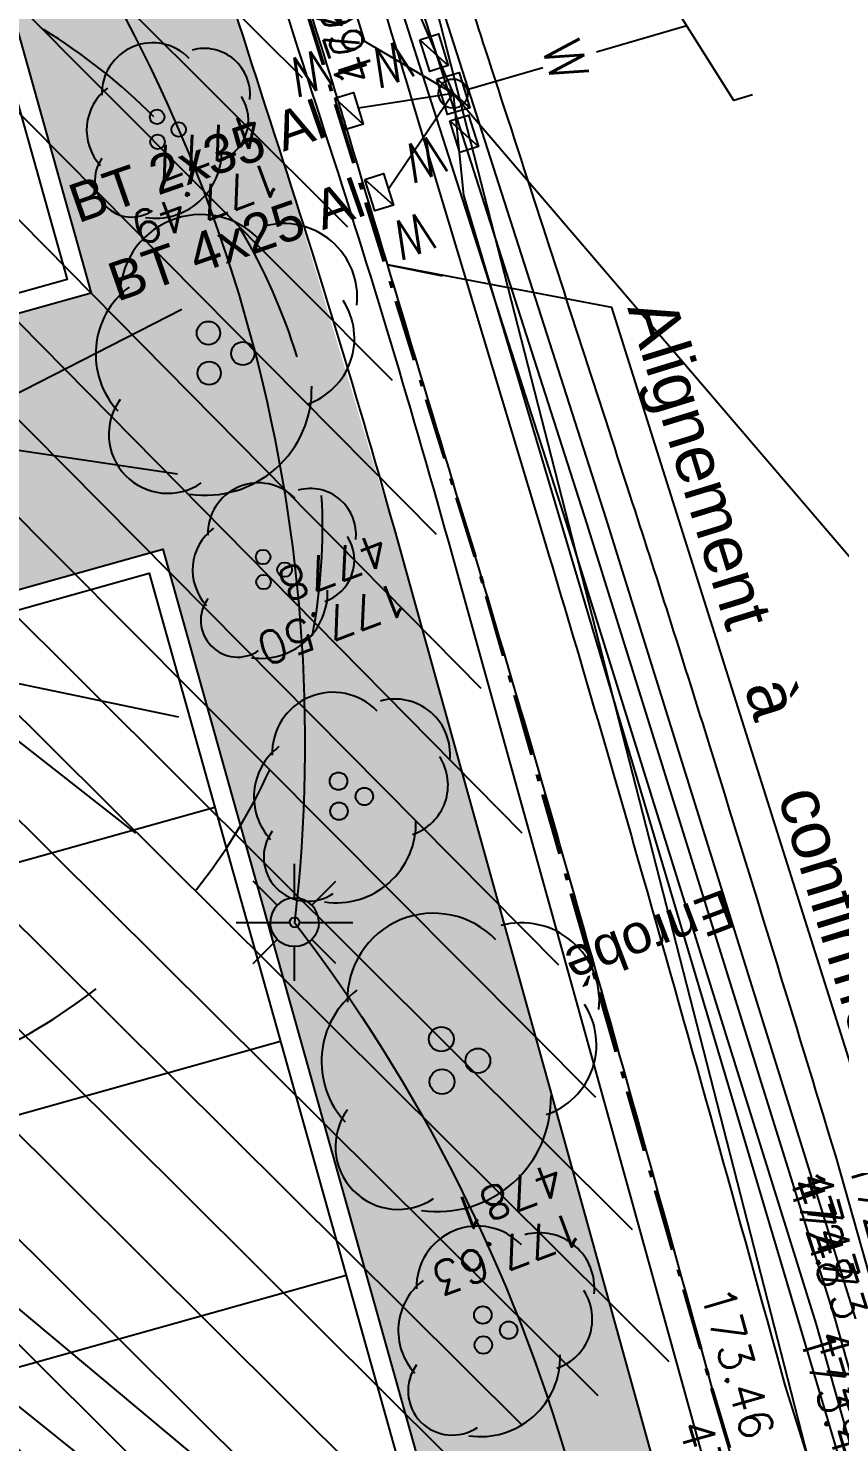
# Model space of a CAD drawing. Header units: centimetres. Extents: x 212517 to 243222, y -357108 to -330212.
# Drawn here: x 236243 to 237077, y -344786 to -343333 of the extents above; entities that cross this region are included whole.
import ezdxf
from ezdxf.enums import TextEntityAlignment as Align
from ezdxf.lldxf.tags import DXFTag

# ---------------------------------------------------------------- set-up
doc = ezdxf.new("R2010")
doc.units = ezdxf.units.CM
doc.linetypes.add('Style de ligne -15', pattern=[2.0832800000000002, 1.25, -0.41656, 0.1388600000000001, -0.2778600000000001])
doc.layers.get('0').update_dxf_attribs({"color": 252})
for name, color, linetype in [('0-EDL-Limite de propriété', 252, 'Continuous'), ('CAB_SSL', 252, 'Continuous'), ('EDF_SSL', 252, 'Texte-Electricite'), ('Fond topo - ALIGNEMENT_TXT', 252, 'Continuous'), ('Fond topo - CLO_MUR', 252, 'Continuous'), ('Fond topo - EDF', 252, 'Continuous'), ('Fond topo - EDF_TXT', 252, 'Continuous'), ('Fond topo - VEG', 252, 'Continuous'), ('Fond topo - VOI_TXT', 252, 'Continuous'), ('Fond topo - Z_500', 252, 'Continuous'), ('prlm-VRD', 2, 'Continuous'), ('SA - arbuste', 252, 'Continuous'), ('SA - bordure', 252, 'Continuous'), ('SA - CAB-réso', 252, 'Continuous'), ('SA - couvre sol', 252, 'Continuous'), ('SA - ECL-réso', 252, 'Eclairage public'), ('SA - EP-réso', 252, 'EP'), ('SA - EU-réso', 252, 'EU'), ('SA - EVMV', 252, 'Continuous'), ('SA - marquage au sol', 252, 'Continuous'), ('TELECOM_SSL', 252, 'Texte-Telecom'), ('UNITAIRE SSL', 252, 'UNITAIRE')]:
    doc.layers.add(name, color=color, linetype=linetype)
for name, color, linetype, plot in [('Fond topo - N', 252, 'Continuous', False), ('Fond topo - NCACHE', 252, 'Continuous', False), ('Fond topo - ZCACHE', 252, 'Continuous', False)]:
    doc.layers.add(name, color=color, linetype=linetype, plot=plot)
doc.layers.add('Fond topo - P', color=252, linetype='Continuous', lineweight=50)
doc.layers.add('Fond topo - VOI', color=252, linetype='Continuous', lineweight=25)
doc.styles.add('2000_ARIAL', font='arial.ttf', dxfattribs={"height": 0.400000006})
doc.styles.add('Lignes', font='arial.ttf', dxfattribs={"height": 0.35})
doc.styles.add('SIMPLEX', font='simplex_.ttf', dxfattribs={"height": 1.25})
doc.styles.add('TP-C_Autocad_Standard', font='simplex_.ttf', dxfattribs={"height": 1})
doc.styles.add('Tronçons', font='arial.ttf', dxfattribs={"height": 0.25})
tags = doc.linetypes.add('Eclairage public', pattern='A,5,-0.25,["ECL",Lignes,S=1,R=0,X=0,Y=-0.18],-1.25', length=6.5).pattern_tags.tags
tags[15:16] = [DXFTag(74, 4), DXFTag(75, 0), DXFTag(340, '0'), DXFTag(46, 0.0), DXFTag(50, 0.0), DXFTag(44, 0.0), DXFTag(45, 0.0)]
tags[4:5] = [DXFTag(74, 4), DXFTag(75, 0), DXFTag(340, '0'), DXFTag(46, 0.0), DXFTag(50, 0.0), DXFTag(44, 0.0), DXFTag(45, 0.0)]
tags = doc.linetypes.add('EP', pattern='A,5,-0.25,["EP",Lignes,S=1,R=0,X=0,Y=-0.18],-1.25', length=6.5).pattern_tags.tags
tags[15:16] = [DXFTag(74, 4), DXFTag(75, 0), DXFTag(340, '0'), DXFTag(46, 0.0), DXFTag(50, 0.0), DXFTag(44, 0.0), DXFTag(45, 0.0)]
tags[4:5] = [DXFTag(74, 4), DXFTag(75, 0), DXFTag(340, '0'), DXFTag(46, 0.0), DXFTag(50, 0.0), DXFTag(44, 0.0), DXFTag(45, 0.0)]
tags = doc.linetypes.add('EU', pattern='A,5,-0.25,["EU",Lignes,S=1,R=0,X=0,Y=-0.18],-1.25', length=6.5).pattern_tags.tags
tags[15:16] = [DXFTag(74, 4), DXFTag(75, 0), DXFTag(340, '0'), DXFTag(46, 0.0), DXFTag(50, 0.0), DXFTag(44, 0.0), DXFTag(45, 0.0)]
tags[4:5] = [DXFTag(74, 4), DXFTag(75, 0), DXFTag(340, '0'), DXFTag(46, 0.0), DXFTag(50, 0.0), DXFTag(44, 0.0), DXFTag(45, 0.0)]
tags = doc.linetypes.add('L16', pattern=[0.37500001490116125, 0.300000011920929, -0.07500000298023224]).pattern_tags.tags
tags[6:7] = [DXFTag(74, 4), DXFTag(75, 0), DXFTag(340, '0'), DXFTag(46, 0.0), DXFTag(50, 0.0), DXFTag(44, 0.0), DXFTag(45, 0.0)]
tags[4:5] = [DXFTag(74, 4), DXFTag(75, 0), DXFTag(340, '0'), DXFTag(46, 0.0), DXFTag(50, 0.0), DXFTag(44, 0.0), DXFTag(45, 0.0)]
tags = doc.linetypes.add('Texte-BT', pattern='A,5,-0.25,["BT",Lignes,S=1,R=0,X=0,Y=-0.18],-1.25', length=6.5).pattern_tags.tags
tags[15:16] = [DXFTag(74, 4), DXFTag(75, 0), DXFTag(340, '0'), DXFTag(46, 0.0), DXFTag(50, 0.0), DXFTag(44, 0.0), DXFTag(45, 0.0)]
tags[4:5] = [DXFTag(74, 4), DXFTag(75, 0), DXFTag(340, '0'), DXFTag(46, 0.0), DXFTag(50, 0.0), DXFTag(44, 0.0), DXFTag(45, 0.0)]
tags = doc.linetypes.add('Texte-Electricite', pattern='A,5,-0.25,["ELEC",Lignes,S=1,R=0,X=0,Y=-0.18],-1.25', length=6.5).pattern_tags.tags
tags[15:16] = [DXFTag(74, 4), DXFTag(75, 0), DXFTag(340, '0'), DXFTag(46, 0.0), DXFTag(50, 0.0), DXFTag(44, 0.0), DXFTag(45, 0.0)]
tags[4:5] = [DXFTag(74, 4), DXFTag(75, 0), DXFTag(340, '0'), DXFTag(46, 0.0), DXFTag(50, 0.0), DXFTag(44, 0.0), DXFTag(45, 0.0)]
tags = doc.linetypes.add('Texte-HT', pattern='A,5,-0.25,["HT",Lignes,S=1,R=0,X=0,Y=-0.18],-1.25', length=6.5).pattern_tags.tags
tags[15:16] = [DXFTag(74, 4), DXFTag(75, 0), DXFTag(340, '0'), DXFTag(46, 0.0), DXFTag(50, 0.0), DXFTag(44, 0.0), DXFTag(45, 0.0)]
tags[4:5] = [DXFTag(74, 4), DXFTag(75, 0), DXFTag(340, '0'), DXFTag(46, 0.0), DXFTag(50, 0.0), DXFTag(44, 0.0), DXFTag(45, 0.0)]
tags = doc.linetypes.add('Texte-Telecom', pattern='A,5,-0.25,["TEL",Lignes,S=1,R=0,X=0,Y=-0.18],-1.25', length=6.5).pattern_tags.tags
tags[15:16] = [DXFTag(74, 4), DXFTag(75, 0), DXFTag(340, '0'), DXFTag(46, 0.0), DXFTag(50, 0.0), DXFTag(44, 0.0), DXFTag(45, 0.0)]
tags[4:5] = [DXFTag(74, 4), DXFTag(75, 0), DXFTag(340, '0'), DXFTag(46, 0.0), DXFTag(50, 0.0), DXFTag(44, 0.0), DXFTag(45, 0.0)]
tags = doc.linetypes.add('UNITAIRE', pattern='A,0.25,-0.2000000029802322,0,-0.2000000029802322,0.25,-0.300000011920929,["UNI",TP-C_Autocad_Standard,S=0.1500000059604645,R=0,X=-0.1,Y=-0.05],-0.449999988079071', length=1.650000095367432).pattern_tags.tags
tags[23:24] = [DXFTag(74, 4), DXFTag(75, 0), DXFTag(340, '0'), DXFTag(46, 0.0), DXFTag(50, 0.0), DXFTag(44, 0.0), DXFTag(45, 0.0)]
tags[12:13] = [DXFTag(74, 4), DXFTag(75, 0), DXFTag(340, '0'), DXFTag(46, 0.0), DXFTag(50, 0.0), DXFTag(44, 0.0), DXFTag(45, 0.0)]
tags[10:11] = [DXFTag(74, 4), DXFTag(75, 0), DXFTag(340, '0'), DXFTag(46, 0.0), DXFTag(50, 0.0), DXFTag(44, 0.0), DXFTag(45, 0.0)]
tags[8:9] = [DXFTag(74, 4), DXFTag(75, 0), DXFTag(340, '0'), DXFTag(46, 0.0), DXFTag(50, 0.0), DXFTag(44, 0.0), DXFTag(45, 0.0)]
tags[6:7] = [DXFTag(74, 4), DXFTag(75, 0), DXFTag(340, '0'), DXFTag(46, 0.0), DXFTag(50, 0.0), DXFTag(44, 0.0), DXFTag(45, 0.0)]
tags[4:5] = [DXFTag(74, 4), DXFTag(75, 0), DXFTag(340, '0'), DXFTag(46, 0.0), DXFTag(50, 0.0), DXFTag(44, 0.0), DXFTag(45, 0.0)]

# ---------------------------------------------------------------- blocks, each defined once
blk = doc.blocks.new('Groupe-93-1')
at = {"linetype": 'Style de ligne -15', "lineweight": 50, "ltscale": 50.8, "flags": 128}
blk.add_lwpolyline([(4010.377704961063, -47960.29143869193), (3755.414382130862, -44721.11884032996), (3755.414382130862, -44721.11884032996), (3756.773282105685, -44329.8018404177), (3880.931782061816, -43949.69744035514), (4137.430382163288, -43638.17594043525), (4471.636282140971, -43429.8099404505), (5106.567282135249, -43185.50304033072), (8279.371082122088, -41974.78904029639), (10046.22478211618, -41302.20724031241), (11818.78798213697, -40629.65554029257), (12515.6316242764, -40375.71221544059), (12470.15578206277, -38996.33853999885), (12380.37218211389, -38397.83494045051), (12782.36019976831, -38155.13044368537), (12782.36019976831, -38155.13044368537), (13203.15428753591, -37842.1723362139), (13013.29358206487, -37595.42764035972), (14081.43508215642, -36782.12464029105), (14501.13751466966, -36460.24630443366), (14495.16808214879, -36452.5175403765), (14834.32158213353, -36191.17934028419), (14839.99478233552, -36198.52456561835), (16130.40128212667, -35209.80024024756), (16136.50761571622, -35217.71937476905), (16472.44228208757, -34959.21094037803), (16671.78109403348, -34801.06746370108), (17355.87005024648, -34273.57605973991), (18231.377594311, -34360.18562337668), (19438.43093314862, -35798.34990131171), (19890.16948211885, -36316.51764032157), (20056.14294272161, -36374.42675067695), (20713.36528325772, -37417.69704200538), (20981.1790333817, -37823.86228057654), (21144.10848065114, -38091.41473781379), (21380.93455877995, -38501.10641652854), (21515.93978133893, -38776.86723872931), (21676.35969768262, -39172.45101110252), (21888.30210343099, -39776.94537421973), (22130.35028215146, -40561.43324023993), (22375.4996798346, -41423.39243203909), (22608.21988213754, -42207.67824041159)], dxfattribs=at)
blk = doc.blocks.new('Candélabre', base_point=(-13.42592592600001, -9.391534390999993))
for points in [[(-13.67592592600001, -9.391534390999993, -1), (-13.17592592600001, -9.391534390999993), (-13.37592592600001, -9.391534390999993, 1), (-13.475925926, -9.391534390999993)], [(-13.67592592600001, -9.391534390999993, -1), (-13.17592592600001, -9.391534390999993), (-13.37592592600001, -9.391534390999993, 1), (-13.475925926, -9.391534390999993)], [(-13.67592592600001, -9.391534390999993), (-13.475925926, -9.391534390999993, 1), (-13.37592592600001, -9.391534390999993), (-13.17592592600001, -9.391534390999993, -1)], [(-13.67592592600001, -9.391534390999993), (-13.475925926, -9.391534390999993, 1), (-13.37592592600001, -9.391534390999993), (-13.17592592600001, -9.391534390999993, -1)]]:
    blk.add_hatch(color=250).paths.add_polyline_path(points)
at = {"linetype": 'Continuous', "flags": 128}
for points in [[(-13.42592592600001, -9.141534390999993), (-13.42592592600001, -8.791534391999988)], [(-13.60270262100001, -9.214757695999992), (-13.850189994, -8.967270322999994)], [(-13.24914923200001, -9.214757696999996), (-13.001661857, -8.96727032199999)], [(-14.02592592600001, -9.391534390999993), (-13.67592592600001, -9.391534390999993)], [(-13.17592592600001, -9.391534390999993), (-12.825925927, -9.391534390999993)], [(-13.85018999600001, -9.815798461), (-13.60270262200001, -9.568311086999998)], [(-13.00166185800001, -9.815798458999993), (-13.249149231, -9.568311085999994)], [(-13.42592592600001, -9.991534390999988), (-13.42592592600001, -9.641534390999993)]]:
    blk.add_lwpolyline(points, dxfattribs=at)
for points in [[(-13.67592592600001, -9.391534390999993), (-13.475925926, -9.391534390999993, -1), (-13.37592592600001, -9.391534390999993), (-13.17592592600001, -9.391534390999993, 1)], [(-13.67592592600001, -9.391534390999993), (-13.475925926, -9.391534390999993, 1), (-13.37592592600001, -9.391534390999993), (-13.17592592600001, -9.391534390999993, -1)]]:
    blk.add_lwpolyline(points, format="xyb", close=True, dxfattribs=at)
blk = doc.blocks.new('EDF10')
at = {"ltscale": 2, "flags": 128}
blk.add_lwpolyline([(-0.5, -0.5), (-0.5, 0.5), (0.5, 0.5), (0.5, -0.5)], close=True, dxfattribs=at)
blk.add_lwpolyline([(-0.5, -0.5), (0.5, 0.5)], dxfattribs=at)
blk = doc.blocks.new('EDF01')
at = {"ltscale": 2}
for p, q in [((0, 1.535431), (0, 2.5)), ((0, 0.15), (0, 0.9586370000000001))]:
    blk.add_line(p, q, dxfattribs=at)
at = {"ltscale": 2, "flags": 128}
blk.add_lwpolyline([(0.875, 2.95), (0.875, 2.75), (-0.875, 2.25), (-0.875, 2.05)], dxfattribs=at)
at = {"ltscale": 2}
blk.add_circle((0, 0), 0.15, dxfattribs=at)
at = {"style": 'SIMPLEX'}
blk.add_text('W', height=0.4, dxfattribs=at).set_placement((-0.006412, 1.205075), align=Align.MIDDLE_CENTER)
blk = doc.blocks.new('EDF99')
at = {"style": 'SIMPLEX'}
blk.add_text('W', height=0.4, dxfattribs=at).set_placement((0, 0), align=Align.MIDDLE_CENTER)
blk = doc.blocks.new('PTOPO')
at = {"layer": 'Fond topo - NCACHE', "style": 'SIMPLEX'}
blk.add_attdef('MAT', text='', height=0.34, dxfattribs=at).set_placement((0.09999999986030161, -0.09999999962747097), align=Align.TOP_LEFT)
at = {"layer": 'Fond topo - ZCACHE', "style": 'SIMPLEX'}
blk.add_attdef('ALT', (0.09999999986030161, 0.09999999962747097), '', height=0.34, dxfattribs=at)
blk = doc.blocks.new('VEG12')
at = {"ltscale": 2}
for p, q in [((0.01815258799999997, 0.057406781), (0.100441039, 0.47293725)), ((0.05749608, 0.253444298), (0.145517598, 0.414706841)), ((0.037902722, 0.15845596), (-0.06593155700000003, 0.344147082)), ((-0.158788295, 0.086017079), (-0.245985314, 0.284587218)), ((0.04981112299999996, 0.033821695), (0.391570728, 0.285894318)), ((0.143890955, 0.107467204), (0.230033352, 0.253971609)), ((0.2917471699999999, 0.208620217), (0.392372872, 0.233301274)), ((-0.05229389700000003, 0.02983962500000001), (-0.383643778, 0.204631851)), ((-0.25001839, 0.135126714), (-0.3755999820000001, 0.091127132)), ((0.122915307, -0.02992704099999999), (0.317230371, 0.05540147100000001)), ((0.057557527, -0.01766878999999999), (0.411943876, -0.08413611500000001)), ((-0.05265807700000003, -0.029192154), (-0.412380265, -0.256628677)), ((-0.09359106700000003, -0.049762263), (-0.2956446150000001, -0.04653133200000001)), ((0.184132294, -0.04763066399999999), (0.323120213, -0.192805613)), ((0.01825986499999999, -0.057372749), (0.107637982, -0.4128258760000001)), ((0.02259491799999996, -0.07955337300000001), (0.001649748999999978, -0.36183712)), ((-0.151821475, -0.09483882200000002), (-0.2999525240000001, -0.315936062)), ((0.05371548199999998, -0.188497704), (0.197263789, -0.356749422))]:
    blk.add_line(p, q, dxfattribs=at)
for start, end in [(90, 103.8461539085843), (62.30769199853572, 76.15384597947835), (117.6923078993823, 131.5384619204946), (34.61538499867542, 48.46153799321151), (145.3846149358338, 159.2307690506909), (6.923076979206323, 20.76923090842763), (173.0769230068974, 186.9230769931026), (339.2307689837768, 353.0769230207937), (200.7692310571047, 214.6153850641662), (311.5384620067885, 325.3846150013246), (228.4615380795054, 242.3076921006177), (283.8461540205217, 297.6923080014643), (256.1538460914157, 270)]:
    blk.add_arc((0, 0), 0.496982058, start, end, dxfattribs=at)
blk = doc.blocks.new('A$C1F970F0F')
at = {"layer": 'SA - couvre sol'}
h = blk.add_hatch(dxfattribs=at)
h.set_pattern_fill('PELOUSE6', color=256, scale=20.0000003, angle=-10.72360141139323, style=0, pattern_type=2)
h.set_pattern_definition([(349.2763985886067, (-277130161.1279894, -473864756.7787022), (22.32856350872324, 117.9043497231417), [37.5000005625, -202.5000030375]), (79.27639858860677, (-277130147.3110734, -473864759.3953308), (-235.8086994462835, 44.65712701744649), [15.000000225, -105.000001575]), (79.27639858860677, (-277130138.0997961, -473864761.1397498), (-235.8086994462835, 44.65712701744649), [15.000000225, -105.000001575]), (79.27639858860677, (-277130142.7054347, -473864760.2675403), (-235.8086994462835, 44.65712701744649), [18.75000028125, -101.25000151875]), (112.9664661186067, (-277130151.916716, -473864758.5231205), (-191.1515722884832, 280.4658259369293), [12.00000018, -420.7461593111922]), (45.58633105860677, (-277130133.4941673, -473864762.0119574), (22.32856353476547, 117.9043498154048), [12.00000018, -420.7461593111923]), (45.58633105860677, (-277130124.2828801, -473864763.7563783), (22.32856353476547, 117.9043498154048), [26.00000039, -406.6661590999923]), (112.9664661186067, (-277130161.1279894, -473864756.7787022), (-191.1515722884832, 280.4658259369293), [26.00000039, -406.6661590999922]), (349.2763985886067, (-277130073.3609553, -473864750.4999832), (22.32856350872324, 117.9043497231417), [44.42455106636825, -195.5754525336318]), (349.2763985886067, (-277130085.1249766, -473864728.4255323), (22.32856350872324, 117.9043497231417), [82.81008944215131, -56.09585564143782, 43.07431864611476, -58.01973967029608]), (349.2763985886067, (-277130096.7337571, -473864706.3804808), (22.32856350872324, 117.9043497231417), [119.4799495921992, -46.28746189431191, 29.47870124218051, -44.75389087130835]), (349.2763985886067, (-277130108.4191755, -473864684.3209158), (22.32856350872324, 117.9043497231417), [100.4611429069171, -139.5388606930829]), (349.2763985886067, (-277130104.5097786, -473864665.2146754), (22.32856350872324, 117.9043497231417), [65.56973938354608, -174.4302642164539])])
edge = h.paths.add_edge_path()
edge.add_line((7646.833733000393, 9004.239187634612), (7477.034909394343, 8929.894142197196))
edge.add_arc((7434.696929002223, 9026.329550800418), 105.3199535518038, 248.6552803840878, 293.7028870098457, ccw=False)
edge.add_line((7396.362750401272, 8928.233764092513), (7340.429076437112, 8871.198932294612))
edge.add_arc((7468.942843810095, 8745.1663500336), 180.0000005438222, 135.5584717013493, 219.3767829141741)
edge.add_arc((4686.176288028108, 6461.26392506193), 3419.999998216231, 12.585048785930383, 39.37678309475541, ccw=False)
edge.add_line((8024.006178657112, 7206.442835890936), (8219.509561664872, 7248.890723525209))
edge.add_arc((8223.753109693258, 7229.346100284074), 19.99999993767855, 12.249983647925774, 102.24998416524511, ccw=False)
edge.add_arc((4686.176201344639, 6461.263923183918), 3640.000084590873, -4.615344787991717, 12.24998357604062, ccw=False)
edge.add_arc((8294.437943437548, 6169.977445866316), 20.00000014751522, -94.6153446132571, -4.615344959063975, ccw=False)
edge.add_line((8292.82862597217, 6150.04229846682), (8093.418862683157, 6166.140179817832))
edge.add_arc((4686.175363890326, 6461.264035144361), 3420.000928369583, -9.235443775684189, -4.9504103777057935, ccw=False)
edge.add_line((8061.843408481891, 5912.381895936595), (8521.34448288443, 5951.967918737956))
edge.add_line((8521.34448288443, 5951.967918737956), (8610.609832601514, 4915.805915142612))
edge.add_line((8610.609832601513, 4915.805915142613), (8112.455023229381, 4872.889881516216))
edge.add_line((8112.455023229382, 4872.889881516216), (8135.919816270769, 4600.518498862564))
edge.add_line((8135.919816270769, 4600.518498862564), (8634.074625419682, 4643.434532436447))
edge.add_line((8634.074625419682, 4643.434532436448), (8744.797991940773, 3358.19512460702))
edge.add_line((8744.797991940773, 3358.195124607019), (8246.754370085053, 3315.288669890853))
edge.add_line((8246.754370085053, 3315.288669890853), (8265.505759157297, 3110.932708469081))
edge.add_line((8265.505759157297, 3110.932708469081), (8762.178919040502, 3156.443199355649))
edge.add_line((8762.178919040503, 3156.443199355648), (8787.07957847176, 2867.404761880945))
edge.add_line((8787.07957847176, 2867.404761880946), (8288.924769134286, 2824.48872843756))
edge.add_line((8288.924769134286, 2824.48872843756), (8303.969088563064, 2649.859355084878))
edge.add_line((8303.969088563066, 2649.859355084878), (8345.097518516532, 2658.459544537745))
edge.add_line((8345.097518516532, 2658.459544537744), (8336.330575091022, 2700.556345111646))
edge.add_line((8336.330575091022, 2700.556345111646), (9020.027266334513, 2842.897281088713))
edge.add_line((9020.027266334513, 2842.897281088713), (8947.20038422563, 3719.594510961972))
edge.add_line((8947.20038422563, 3719.594510961972), (8931.509215578299, 3908.486354448317))
edge.add_line((8931.509215578299, 3908.486354448317), (8875.194980365228, 4578.069331261042))
edge.add_line((8875.194980365228, 4578.069331261042), (8827.905410799856, 5026.715447751275))
edge.add_line((8827.905410799856, 5026.715447751276), (8772.223263227552, 5502.243613790299))
edge.add_arc((1776.092496253554, 4752.857531580154), 7036.151306560315, 6.113889428418106, 17.84258743998169)
edge.add_line((8473.81835812193, 6908.75490576587), (8366.257456928231, 7197.474337847268))
edge.add_line((8366.257456928231, 7197.474337847267), (7657.937547416321, 8986.453584762252))
edge.add_line((7657.937547416321, 8986.453584762254), (7654.260125354509, 8985.031741399463))
edge.add_line((7654.260125354508, 8985.031741399462), (7646.833733000392, 9004.23918763461))
at = {"layer": 'SA - EVMV'}
h = blk.add_hatch(dxfattribs=at)
h.set_pattern_fill('_USER', color=256, scale=74.99999999999999, angle=-55.72360141139323, style=0, pattern_type=0)
h.set_pattern_definition([(304.2763985886068, (-277130161.1279894, -473864756.7787022), (61.97477650275113, 42.238928459823), [])])
h.paths.add_polyline_path([(6137.262643169798, 3161.503242351281), (5258.989506963931, 4651.014984356799), (5823.535050065982, 5411.828376675677), (6009.896409179055, 5810.580329425578), (6042.353956317322, 6037.937811191567), (5791.842057863324, 7412.226220178691), (5768.869517604411, 9187.383885517163), (6965.043931057882, 9781.279833201925), (7125.730307530321, 8202.475428701919), (7356.548247893039, 6578.483473019976), (7421.051285208732, 6215.102708379585), (8728.798868082513, 6201.995811803044), (8825.59209412568, 5455.189202343771), (8884.907463838514, 4910.231636065007), (8937.364138919358, 4349.844162727043), (8990.109761245629, 3720.436779551583), (8238.933497559277, 3575.005023445903)])
at = {"layer": 'CAB_SSL', "elevation": 9.999999999999998e-08, "flags": 128}
blk.add_lwpolyline([(6357.382244577097, 13665.38073194157), (7167.913824917828, 10363.14942354549), (8524.013620640386, 7263.625340563319), (9014.566115532376, 5048.241415424802), (9331.65736662798, 4494.516644608388), (9609.924565656824, 1526.374867392593)], dxfattribs=at)
at = {"layer": 'EDF_SSL', "linetype": 'Texte-HT', "elevation": 9.999999999999998e-08, "flags": 128}
blk.add_lwpolyline([(9663.265462876898, 9680.496682181505), (9620.519159389873, 8443.157792608887, -7.573681211284917e-05), (9877.484555449415, 6199.982831968037), (10005.40681764642, 5716.623861009908), (10092.45911297986, 4919.522920043871), (10055.24484102354, 4723.01567345291), (10141.87494811196, 3929.919201817302), (9667.024670573766, 2965.745920008435), (9784.14047700291, 1716.235944287545)], format="xyb", dxfattribs=at)
at = {"layer": 'EDF_SSL', "linetype": 'Texte-BT', "elevation": 9.999999999999998e-08, "flags": 128}
for points in [[(9014.391443388984, 5048.116820056749), (8915.893897725327, 5051.457735837525)], [(9014.566115532376, 5048.241415424802), (8930.792790675452, 4963.782187226226)], [(9014.391443388984, 5048.116820056749), (9005.52930493066, 4943.498477160084), (9334.096403624797, 1722.102093584819)]]:
    blk.add_lwpolyline(points, dxfattribs=at)
at = {"layer": 'Fond topo - ALIGNEMENT_TXT', "ltscale": 2, "flags": 128}
for points in [[(9233.291899513777, 3965.073024552474), (9133.855847702715, 4801.748985422052), (8915.513912778617, 4887.525861941876)], [(8915.513912778617, 4887.525861941876), (8968.733403258735, 4865.942942851856)]]:
    blk.add_lwpolyline(points, dxfattribs=at)
at = {"layer": 'Fond topo - CLO_MUR', "ltscale": 2, "flags": 128}
for points in [[(7704.479360740801, 9004.725410312763), (7890.729045339652, 8530.312057839654), (8115.455379568418, 7961.560565646816), (8412.913018683557, 7215.462729028824), (8521.066426186046, 6925.152866816355, -0.05126087498175574), (8821.93887091529, 5507.568869198057, 0.004928567174635756), (8877.50638213524, 5033.019703958378, -0.01070257213543329), (8925.020301420172, 4582.245141237843), (8981.335464558413, 3912.651155894359), (9069.429617869233, 2852.165001627135)], [(7657.937547416321, 8986.453584762254), (7844.207263381278, 8511.989208482148), (8068.98201355978, 7943.115181745586), (8366.257456928231, 7197.474337847267), (8473.81835812193, 6908.75490576587, -0.05122082305910179), (8772.22326322755, 5502.243613790299, 0.004928567095368873), (8827.905410799856, 5026.715447751276, -0.01070257210499887), (8875.194977716645, 4578.06936294775), (8931.509215578299, 3908.486354448317), (9020.027266334513, 2842.897281088713)], [(9099.503661256442, 2857.806794675994), (9029.768841556068, 3674.135096516212, 0.002425562910648584), (8983.710465702206, 4214.184040082197, 0.003712242064006256), (8949.286593993262, 4566.656524031377, 6.456692749373129e-05), (8899.637225229711, 5038.181076498351, 0.001219712953851071), (8896.944855445985, 5063.135108859778, 0.006587350988445454), (8857.436212019315, 5382.482512331833, 0.004535956055060247), (8789.759041915275, 5844.853771577722, 0.008373546982798897), (8730.729712814556, 6186.365016694012, 0.01144280291853754), (8677.662638081798, 6434.381476339512, 0.007519788581091132), (8640.322305674863, 6581.408118145886, 0.008745650595407196), (8604.120482952056, 6706.717681165753, 0.009313419861410795), (8596.326318414738, 6730.447047271801, 0.0004915250826251473), (8439.867992029833, 7177.050549144014, 0.01093553292572849), (8329.567755130352, 7470.247039018259, 0.007040721940409205), (8142.006759480114, 7919.151573156228)]]:
    blk.add_lwpolyline(points, format="xyb", dxfattribs=at)
at = {"layer": 'Fond topo - CLO_MUR', "linetype": 'L16', "ltscale": 2, "flags": 128}
blk.add_lwpolyline([(9313.824647497626, 2054.764866547332), (9165.820604393468, 3737.362047943871), (9067.464174520137, 4587.469773292867), (8998.882784879805, 5142.441262691174), (8784.606666707554, 6440.824513185565), (8713.866770131823, 6732.970779891681), (8582.138203759956, 7126.517906745582)], dxfattribs=at)
at = {"layer": 'Fond topo - CLO_MUR', "ltscale": 2, "flags": 128}
for points in [[(8601.103958370422, 7132.866146903573), (8733.103864304598, 6738.508376501571), (8804.219186214588, 6444.811653562439), (9018.615865929203, 5145.697872519155), (9087.331641534867, 4589.768415002626), (9185.71962314218, 3739.387983717394), (9333.747721096257, 2056.517333270424), (9373.804383247696, 1726.926650755636)], [(9293.901573939202, 2053.012399911413), (9145.92158562188, 3735.336112174682), (9047.596707488077, 4585.171131491604), (8979.14970376109, 5139.184652497169), (8764.994147217849, 6436.837372900195), (8694.629676073428, 6727.43318326013), (8563.172449189697, 7120.169666674764)]]:
    blk.add_lwpolyline(points, dxfattribs=at)
at = {"layer": 'Fond topo - VOI', "ltscale": 2, "flags": 128}
blk.add_lwpolyline([(7448.450433764484, 9217.432711513125), (7539.169354248895, 9254.021201034155, -0.411890888850125), (7824.22231697097, 9137.887069298855), (8287.770111103759, 7988.350156011345), (8696.41221682632, 6949.435703785932, -0.009319693279761941), (8789.439244110767, 6627.154401508205, -0.01707772057230449), (8830.86356864756, 6448.808012521618, -0.000554527928286707), (8873.68187850096, 6229.667676407851, -0.0005180132443277144), (8919.015206144883, 5994.98200582825, -0.00859422759592498), (8952.762000990348, 5801.39796927215, -0.004910682200987315), (9002.649081868538, 5461.150324703362, -0.001414814898365252), (9039.816559474872, 5201.623733881948, -0.003197382407561027), (9055.202987608423, 5086.637645854155, -5.007487638658802e-05), (9076.914827375647, 4915.954698811935, -2.710702401842055e-05), (9116.97421439334, 4600.645434950908, -0.003004064802647913), (9148.450255532847, 4340.281352213291, -0.001786606044778537), (9197.178037105623, 3902.011113522749), (9362.085816023537, 2037.254320594023), (9378.303941611852, 1858.888859066608)], format="xyb", dxfattribs=at)
at = {"layer": 'SA - arbuste'}
for centre in [(8711.063780682673, 5081.205054345108), (8730.356757639784, 5064.230562396637), (8706.720520750074, 5055.845284453099), (8733.868676858674, 4616.397406823975), (8753.161653815785, 4599.422914875504), (8729.525416926075, 4591.037636931967)]:
    blk.add_circle(centre, 7.5, dxfattribs=at)
at = {"layer": 'SA - arbuste', "ltscale": 1.600000023841858}
for centre in [(8721.50118878706, 4853.005515611428), (8714.551972822945, 4812.429883854714), (8752.369951880588, 4825.846328444169)]:
    blk.add_circle(centre, 12, dxfattribs=at)
at = {"layer": 'SA - arbuste', "ltscale": 1.200000047683716}
for centre in [(8767.11643617761, 4375.52455424352), (8790.268008490651, 4355.155163893118), (8761.904524234506, 4345.09283039661), (8810.736064404398, 3808.737481723087), (8833.887636717438, 3788.368091372687), (8805.524152461292, 3778.305757876177)]:
    blk.add_circle(centre, 9, dxfattribs=at)
at = {"layer": 'SA - arbuste', "ltscale": 1.700000047683716}
for centre in [(8821.57341615377, 4095.257836661106), (8854.371476905502, 4066.401200438806), (8814.18987424159, 4052.146227916111)]:
    blk.add_circle(centre, 12.75, dxfattribs=at)
at = {"layer": 'SA - arbuste', "ltscale": 0.800000011920929}
for centre, radius, start, end in [((8710.923908775112, 5105.699462277049), 52.09335999999999, 32.9049446683259, 171.1222226947237), ((8762.931445511496, 5094.984912846876), 47.1596, 342.9842592756738, 94.63470461757107), ((8690.427617746305, 5071.391610706703), 53.97568, 116.3248625983236, 211.8320556568809), ((8758.764965143931, 5068.731125449114), 44.59584, 277.883133562608, 22.28760147896251), ((8673.323510188327, 5022.158642145443), 37.90984, 133.2696683756754, 293.7521367712873), ((8702.362517847172, 5046.39513503901), 68.40896, 251.0377366265051, 350.7437823991756), ((8721.277393751045, 4892.196568337403), 83.34937599999999, 32.90494467775616, 171.1222224813845), ((8804.489452490303, 4875.053289218589), 75.45535999999998, 342.9842594908044, 94.63470465565169), ((8688.483328061422, 4837.304005795179), 86.361088, 116.3248625443805, 211.8320554885289), ((8797.82308391717, 4833.047229436207), 71.35334399999999, 277.8831336048598, 22.28760158997392), ((8661.116755987094, 4758.531256169501), 60.65574399999999, 133.2696687605748, 293.7521366862964), ((8707.579168210192, 4797.309644710302), 109.454336, 251.0377365793105, 350.7437826127198), ((8733.728804973991, 4640.891814751584), 52.09335999999999, 32.9049446683259, 171.1222224813845), ((8785.736341687498, 4630.177265325743), 47.1596, 342.9842597590838, 94.63470455183064), ((8713.232513922307, 4606.583963185572), 53.97568, 116.324862448247, 211.8320555073776), ((8781.569861319933, 4603.923477927981), 44.59584, 277.8831336434853, 22.28760147896251), ((8696.128406364329, 4557.35099462431), 37.90984, 133.2696686351559, 293.7521367712873), ((8725.167414023173, 4581.587487517877), 68.40896, 251.0377365793105, 350.7437825594993), ((8766.948589903372, 4404.917843740081), 62.512032, 32.90494473524294, 171.1222224813845), ((8829.357633954869, 4392.060384354136), 56.59152, 342.9842594908044, 94.63470461757107), ((8742.353040644819, 4363.748421879168), 64.770816, 116.3248626312973, 211.8320555822061), ((8824.357857543737, 4360.555839584896), 53.515008, 277.8831336295787, 22.28760173052062), ((8721.828111577464, 4304.66885956732), 45.49180799999999, 133.2696685009257, 293.7521366536828), ((8756.674920763504, 4333.752651040467), 82.09075199999998, 251.0377365388965, 350.7437826127198), ((8821.33563383147, 4136.898330188887), 88.55871199999999, 32.9049445848495, 171.12222258795), ((8909.748446248386, 4118.683596135775), 80.17132, 342.9842595967367, 94.6347045380835), ((8786.491939038411, 4078.574982499214), 91.75865599999999, 116.3248625140686, 211.8320555914769), ((8902.66542964758, 4074.052157573981), 75.81292799999999, 277.8831336929231, 22.28760158997392), ((8757.414956209395, 3994.878935998242), 64.446728, 133.2696685099055, 293.7521367830749), ((8806.781269198864, 4036.080973780913), 116.295232, 251.0377366197247, 350.7437826660631), ((8810.56821813016, 3838.13077121965), 62.512032, 32.9049446683259, 171.1222224813845), ((8872.977262181656, 3825.273311833704), 56.59152, 342.9842594908044, 94.63470461757107), ((8785.972668871607, 3796.961349358736), 64.770816, 116.3248626312973, 211.8320554398716), ((8867.977485770523, 3793.768767064464), 53.515008, 277.8831336295787, 22.28760173052062), ((8765.44773980425, 3737.881787046887), 45.49180799999999, 133.2696685009257, 293.7521366536828), ((8800.294548972961, 3766.965578428529), 82.09075199999998, 251.0377365658391, 350.7437826127198)]:
    blk.add_arc(centre, radius, start, end, dxfattribs=at)
at = {"layer": 'SA - bordure', "elevation": 9.999999999999998e-08, "flags": 128}
for points in [[(7377.912303133283, 8937.40151477274), (7326.935044620447, 8885.998822022075, 0.3845585408183712), (7314.344701010286, 8618.282882064921, -0.1189188540116698), (8008.762250838065, 7182.667072578358), (8223.753109561545, 7229.346100214229, -0.07372200130540935), (8294.437943580353, 6169.977445744485), (8075.151323516688, 6187.679939009729, -0.02205204452703436), (8037.882685746923, 5890.243598312279), (8503.13493187769, 5930.325084689469), (8588.966998930831, 4934.01546626738), (8090.812189541371, 4891.099432549477), (8117.710265218964, 4578.875665201762), (8615.865074373425, 4621.791698679806), (8723.15515827564, 3376.404675635948), (8225.000348897962, 3333.488642105389), (8247.416687791472, 3089.191408542678), (8743.978728049058, 3134.691717514314), (8765.436744783749, 2885.614312914206), (8267.281935446275, 2842.698279470821), (8284.250231979246, 2645.736029715545)], [(7392.113082992906, 8923.318267660961), (7341.13582448007, 8871.915574910294, 0.3845585402556451), (7329.804515241603, 8630.971228842569, -0.1174364388792178), (8024.006177272055, 7206.44283558451), (8219.509561664872, 7248.890723525209, -0.414213566390127), (8243.29773292261, 7233.589648125115, -0.07372200136814289), (8314.373090861136, 6168.368128277893, -0.4142135693190591), (8292.82862597217, 6150.04229846682), (8093.418862683158, 6166.140179817832, -0.01869916432319161), (8061.843408481891, 5912.381895936595), (8521.34448288443, 5951.967918737956), (8610.609832601513, 4915.805915142613), (8112.455023229382, 4872.889881516216), (8135.919816270769, 4600.518498862564), (8634.074625419682, 4643.434532436448), (8744.797991940773, 3358.195124607019), (8246.754370085053, 3315.288669890853), (8265.505759157297, 3110.932708469081), (8762.178919040503, 3156.443199355648), (8787.07957847176, 2867.404761880946), (8288.924769134286, 2824.48872843756), (8304.176424340489, 2647.452670983562)]]:
    blk.add_lwpolyline(points, format="xyb", dxfattribs=at)
at = {"layer": 'SA - CAB-réso', "elevation": 9.999999999999998e-08, "flags": 128}
blk.add_lwpolyline([(9014.566115532376, 5048.241415424802), (8935.120619844252, 5117.710327440671, 0.09087497859259484), (7884.217388677309, 8639.080483669284), (7390.957962306487, 8489.118687360493), (6744.657857395806, 8309.685335149781), (5510.16022878775, 8004.412141119001, -0.2977231239250334), (5322.276951186663, 8053.934497477404), (4664.375473358868, 8848.007762671477), (4607.934646767239, 8916.130654775085, -0.05564552141704502), (4601.847878495041, 8925.4066386004, -0.366069999527649), (4649.300719062125, 9125.990703585443, -0.04315299786015206), (4656.642997819594, 9130.496374459515), (5002.349724613518, 9303.567502575448)], format="xyb", dxfattribs=at)
at = {"layer": 'SA - ECL-réso', "ltscale": 0.75, "elevation": 9.999999999999998e-08, "flags": 128}
blk.add_lwpolyline([(6079.62296544096, 7441.030052417758, -0.3688612105616934), (6913.385655810405, 8301.411355391892, -0.2546205328853831), (7642.34312649104, 8261.403504809092, -0.3073365536668565), (7868.785195376819, 7813.239566180241), (7870.647024769974, 7808.418928214736, -0.2495718796976199), (8349.543965804514, 6710.082718887611), (8349.52215911393, 6706.768986087925, -0.2136977009206384), (8597.694043863183, 5436.308932903066, -0.1946918286475566), (8695.712197281699, 4241.317790546431, -0.1897251175918905), (8808.86411701403, 3013.531902418893)], format="xyb", dxfattribs=at)
at = {"layer": 'SA - EP-réso', "ltscale": 0.75, "flags": 128}
blk.add_lwpolyline([(7942.052601225953, 4392.434483061495), (8925.324815436685, 3193.526508505319)], dxfattribs=at)
at = {"layer": 'SA - EU-réso', "ltscale": 0.75, "flags": 128}
blk.add_lwpolyline([(7899.900748985031, 4302.301101287448), (8932.073492253152, 3093.527575714964)], dxfattribs=at)
at = {"layer": 'SA - marquage au sol', "elevation": 9.999999999999998e-08, "flags": 128}
for points in [[(8637.323091331333, 4372.714294132214), (8139.168281862148, 4329.798260618983)], [(8658.78110795164, 4123.636889553769), (8160.626298505332, 4080.720856036206)], [(8680.239124800712, 3874.559484932), (8182.084315354405, 3831.643451414438)]]:
    blk.add_lwpolyline(points, dxfattribs=at)
at = {"layer": 'TELECOM_SSL', "elevation": 9.999999999999998e-08, "flags": 128}
blk.add_lwpolyline([(7841.511953198064, 8793.364340337244), (8208.726810858305, 7948.138615803483, -0.007040721839240258), (8397.077587162134, 7497.343837052334, -0.01093800396313773), (8508.52177737553, 7201.1019869791), (8665.003715774183, 6754.430979074621, -0.009313423122362415), (8673.643489578326, 6728.12715241504, -0.00874564846797897), (8710.551565770427, 6600.372952181415, -0.007519788914209596), (8748.430480995641, 6451.225653744532, -0.01144280291912039), (8802.19412141527, 6199.953696448178, -0.00837354707933268), (8861.638415546287, 5856.041691182468, -0.004535955738617154), (8929.506733873515, 5392.364504128472, -0.006587350438406998), (8969.250711234705, 5071.114902617336, -0.0006097294357551743), (8969.269962299762, 5070.938494237345), (8971.972351438188, 5045.89159855967), (9021.632488844032, 4574.264768469398, -0.003712241898370726), (9056.161354816471, 4220.717228063221, -0.002424751281234154), (9102.265154999788, 3680.146032422821), (9197.801856917396, 2869.258965941449), (9302.23992624581, 1719.285857485394)], format="xyb", dxfattribs=at)
at = {"layer": 'UNITAIRE SSL', "ltscale": 2, "elevation": 9.999999999999998e-08, "flags": 128}
blk.add_lwpolyline([(9277.160084539535, 1394.792913226968), (9210.309808990714, 2055.189423128942), (8725.000283435525, 9663.721154642295)], dxfattribs=at)
at = {"layer": 'Fond topo - EDF', "ltscale": 2}
for name, p, xscale, yscale, zscale, rotation in [('EDF01', (9014.391443388984, 5048.116820056749), 99.99999999999999, 99.99999999999999, 99.99999999999999, 275.5308817107462), ('EDF10', (9002.981514184463, 5093.088601620005), 34.0000000250003, 20, 99.99999999999997, 276.6299794804521), ('EDF10', (8905.960772822098, 5050.303166834979), 34.0000000250003, 20, 99.99999999999997, 276.6299794804521), ('EDF10', (9014.566115532376, 5048.241415424802), 37.99999997587439, 24, 99.99999999999997, 276.0596709109025), ('EDF10', (9017.880407134588, 5005.413053008705), 34.0000000250003, 20, 99.99999999999997, 276.6299794804521), ('EDF10', (8920.859665754891, 4962.627618132174), 34.0000000250003, 20, 99.99999999999997, 276.6299794804521)]:
    blk.add_blockref(name, p, dxfattribs=dict(at, xscale=xscale, yscale=yscale, zscale=zscale, rotation=rotation))
at = {"layer": 'Fond topo - EDF_TXT', "ltscale": 2, "xscale": 99.99999999999994, "yscale": 99.99999999999994, "zscale": 99.99999999999994, "rotation": 190.0656205306617}
for p in [(8873.220383348753, 5096.830611256424), (8957.703036695682, 5090.008213046229), (8973.249103898881, 4987.714664910744), (8946.713301085721, 4912.382559176207)]:
    blk.add_blockref('EDF99', p, dxfattribs=at)
at = {"layer": 'Fond topo - P', "ltscale": 2}
ref = blk.add_blockref('PTOPO', (8896.94485553749, 5063.135108842449), dxfattribs=dict(at, xscale=99.99999999999997, yscale=99.99999999999997, zscale=99.99999999999997, rotation=97.39509534302616))
ref.add_attrib('MAT', '4660', dxfattribs={"layer": 'Fond topo - N', "color": 0, "ltscale": 2, "height": 33.99999999999999, "rotation": 97.39509532937133, "style": 'SIMPLEX'}).set_placement((8905.5745702555, 5074.339037677808), align=Align.TOP_LEFT)
ref.add_attrib('ALT', '174.02', (8934.474213021866, 5078.228259316214), dxfattribs={"layer": 'Fond topo - Z_500', "color": 0, "ltscale": 2, "height": 33.99999999999999, "rotation": 97.39509532937133, "style": 'SIMPLEX'})
ref = blk.add_blockref('PTOPO', (8827.905410799856, 5026.715447751276), dxfattribs=dict(at, xscale=99.99999999999994, yscale=99.99999999999994, zscale=99.99999999999994, rotation=190.0656205306617))
ref.add_attrib('MAT', '4777', dxfattribs={"layer": 'Fond topo - N', "color": 0, "ltscale": 2, "height": 33.99999999999999, "rotation": 190.0656204987762, "style": 'SIMPLEX'}).set_placement((8816.311568915968, 5034.813770227118), align=Align.TOP_LEFT)
ref.add_attrib('ALT', '177.49', (8819.807088059377, 5015.121605846414), dxfattribs={"layer": 'Fond topo - Z_500', "color": 0, "ltscale": 2, "height": 33.99999999999999, "rotation": 190.0656204987762, "style": 'SIMPLEX'})
ref = blk.add_blockref('PTOPO', (8875.194977716645, 4578.06936294775), dxfattribs=dict(at, xscale=99.99999999999994, yscale=99.99999999999994, zscale=99.99999999999994, rotation=190.0656205306617))
ref.add_attrib('MAT', '4778', dxfattribs={"layer": 'Fond topo - N', "color": 0, "ltscale": 2, "height": 33.99999999999999, "rotation": 190.0656204987762, "style": 'SIMPLEX'}).set_placement((8863.601135884745, 4586.167685698108), align=Align.TOP_LEFT)
ref.add_attrib('ALT', '177.50', (8867.096654993493, 4566.475521134395), dxfattribs={"layer": 'Fond topo - Z_500', "color": 0, "ltscale": 2, "height": 33.99999999999999, "rotation": 190.0656204987762, "style": 'SIMPLEX'})
ref = blk.add_blockref('PTOPO', (8931.509215578299, 3908.486354448317), dxfattribs=dict(at, xscale=99.99999999999994, yscale=99.99999999999994, zscale=99.99999999999994, rotation=190.0656205306617))
ref.add_attrib('MAT', '4781', dxfattribs={"layer": 'Fond topo - N', "color": 0, "ltscale": 2, "height": 33.99999999999999, "rotation": 190.0656204987762, "style": 'SIMPLEX'}).set_placement((8919.915373711741, 3916.584677015665), align=Align.TOP_LEFT)
ref.add_attrib('ALT', '177.63', (8923.410892832273, 3896.892512639294), dxfattribs={"layer": 'Fond topo - Z_500', "color": 0, "ltscale": 2, "height": 33.99999999999999, "rotation": 190.0656204987762, "style": 'SIMPLEX'})
ref = blk.add_blockref('PTOPO', (9185.995570078025, 3899.225197792447), dxfattribs=dict(at, xscale=99.99999999999999, yscale=99.99999999999999, zscale=99.99999999999999, rotation=277.6032677946387))
ref.add_attrib('MAT', '4748', dxfattribs={"layer": 'Fond topo - N', "color": 0, "ltscale": 2, "height": 33.99999999999999, "rotation": 277.6032677477527, "style": 'SIMPLEX'}).set_placement((9177.406619461332, 3887.989988415931), align=Align.TOP_LEFT)
ref.add_attrib('ALT', '172.73', (9145.544368232264, 3891.311875859768), dxfattribs={"layer": 'Fond topo - Z_500', "color": 0, "ltscale": 2, "height": 33.99999999999999, "rotation": 277.6032677477527, "style": 'SIMPLEX'})
ref = blk.add_blockref('PTOPO', (9197.178037105623, 3902.011113522749), dxfattribs=dict(at, xscale=99.99999999999999, yscale=99.99999999999999, zscale=99.99999999999999, rotation=275.3777162873367))
ref.add_attrib('MAT', '4747', dxfattribs={"layer": 'Fond topo - N', "color": 0, "ltscale": 2, "height": 33.99999999999999, "rotation": 275.3777162734555, "style": 'SIMPLEX'}).set_placement((9188.1592631732, 3891.117917657144), align=Align.TOP_LEFT)
ref.add_attrib('ALT', '172.57', (9208.0712329026, 3892.992339603325), dxfattribs={"layer": 'Fond topo - Z_500', "color": 0, "ltscale": 2, "height": 33.99999999999999, "rotation": 275.3777162734555, "style": 'SIMPLEX'})
ref = blk.add_blockref('PTOPO', (9029.768841556068, 3674.135096516212), dxfattribs=dict(at, xscale=99.99999999999999, yscale=99.99999999999999, zscale=99.99999999999999, rotation=275.3515024810314))
ref.add_attrib('MAT', '4745', dxfattribs={"layer": 'Fond topo - N', "color": 0, "ltscale": 2, "height": 33.99999999999999, "rotation": 275.3515024674882, "style": 'SIMPLEX'}).set_placement((9020.745084763163, 3663.246027834409), align=Align.TOP_LEFT)
ref.add_attrib('ALT', '173.46', (9034.516852906505, 3789.887635763078), dxfattribs={"layer": 'Fond topo - Z_500', "color": 0, "ltscale": 2, "height": 33.99999999999999, "rotation": 275.3515024674882, "style": 'SIMPLEX'})
ref = blk.add_blockref('PTOPO', (9185.719623233686, 3739.387983700064), dxfattribs=dict(at, xscale=99.99999999999999, yscale=99.99999999999999, zscale=99.99999999999999, rotation=275.9825846216696))
ref.add_attrib('MAT', '4746', dxfattribs={"layer": 'Fond topo - N', "color": 0, "ltscale": 2, "height": 33.99999999999999, "rotation": 275.9825845872156, "style": 'SIMPLEX'}).set_placement((9176.816348721919, 3728.400185794311), align=Align.TOP_LEFT)
ref.add_attrib('ALT', '173.40', (9125.782822994901, 3727.171494109222), dxfattribs={"layer": 'Fond topo - Z_500', "color": 0, "ltscale": 2, "height": 33.99999999999999, "rotation": 275.9825845872156, "style": 'SIMPLEX'})
at = {"layer": 'Fond topo - VEG', "xscale": 1207.68, "yscale": 1207.68, "zscale": 99.99999999999997, "rotation": 27.02773871768589}
blk.add_blockref('VEG12', (8209.837011056512, 4746.707035607196), dxfattribs=at)
at = {"layer": 'Fond topo - VEG', "ltscale": 2, "xscale": 1006.399999999999, "yscale": 1006.399999999999, "zscale": 99.99999999999997, "rotation": 192.432705982593}
blk.add_blockref('VEG12', (8365.547648687738, 3225.987069314241), dxfattribs=at)
at = {"layer": 'SA - ECL-réso', "linetype": 'ByBlock', "xscale": 99.99999999999999, "yscale": 99.99999999999999, "zscale": 99.99999999999999, "rotation": 349.2763985886067}
blk.add_blockref('Candélabre', (8695.712197281699, 4241.317790546431), dxfattribs=at)
at = {"layer": 'EDF_SSL', "style": 'Tronçons'}
for s, p in [('BT 2x35 Al', (8610.625041227033, 4988.66234794246)), ('BT 4x25 Al', (8635.24623088627, 4901.89255287077))]:
    blk.add_text(s, height=39.99999999999999, rotation=8.510631258612257, dxfattribs=at).set_placement(p)
at = {"layer": 'Fond topo - ALIGNEMENT_TXT', "style": '2000_ARIAL', "width": 1.001000046730042}
blk.add_text('Alignement   à    confirmer                                                                                            ', height=49.99999999999999, rotation=276.3989874148168, dxfattribs=at).set_placement((9149.074530443964, 4798.493548869494))
at = {"layer": 'Fond topo - VOI_TXT', "style": '2000_ARIAL'}
blk.add_text('Enrobé', height=39.99999999999999, rotation=190.0656205035111, dxfattribs=at).set_placement((9136.752717624524, 4193.038547811279))

msp = doc.modelspace()

# ---------------------------------------------------------------- block references
at = {"layer": '0-EDL-Limite de propriété'}
msp.add_blockref('Groupe-93-1', (214574.704544979, -303323.1569814135), dxfattribs=at)
at = {"layer": 'prlm-VRD', "rotation": 10.72360141139323}
msp.add_blockref('A$C1F970F0F', (228762.2467792132, -350037.5300254133), dxfattribs=at)

doc.saveas('drawing.dxf')
